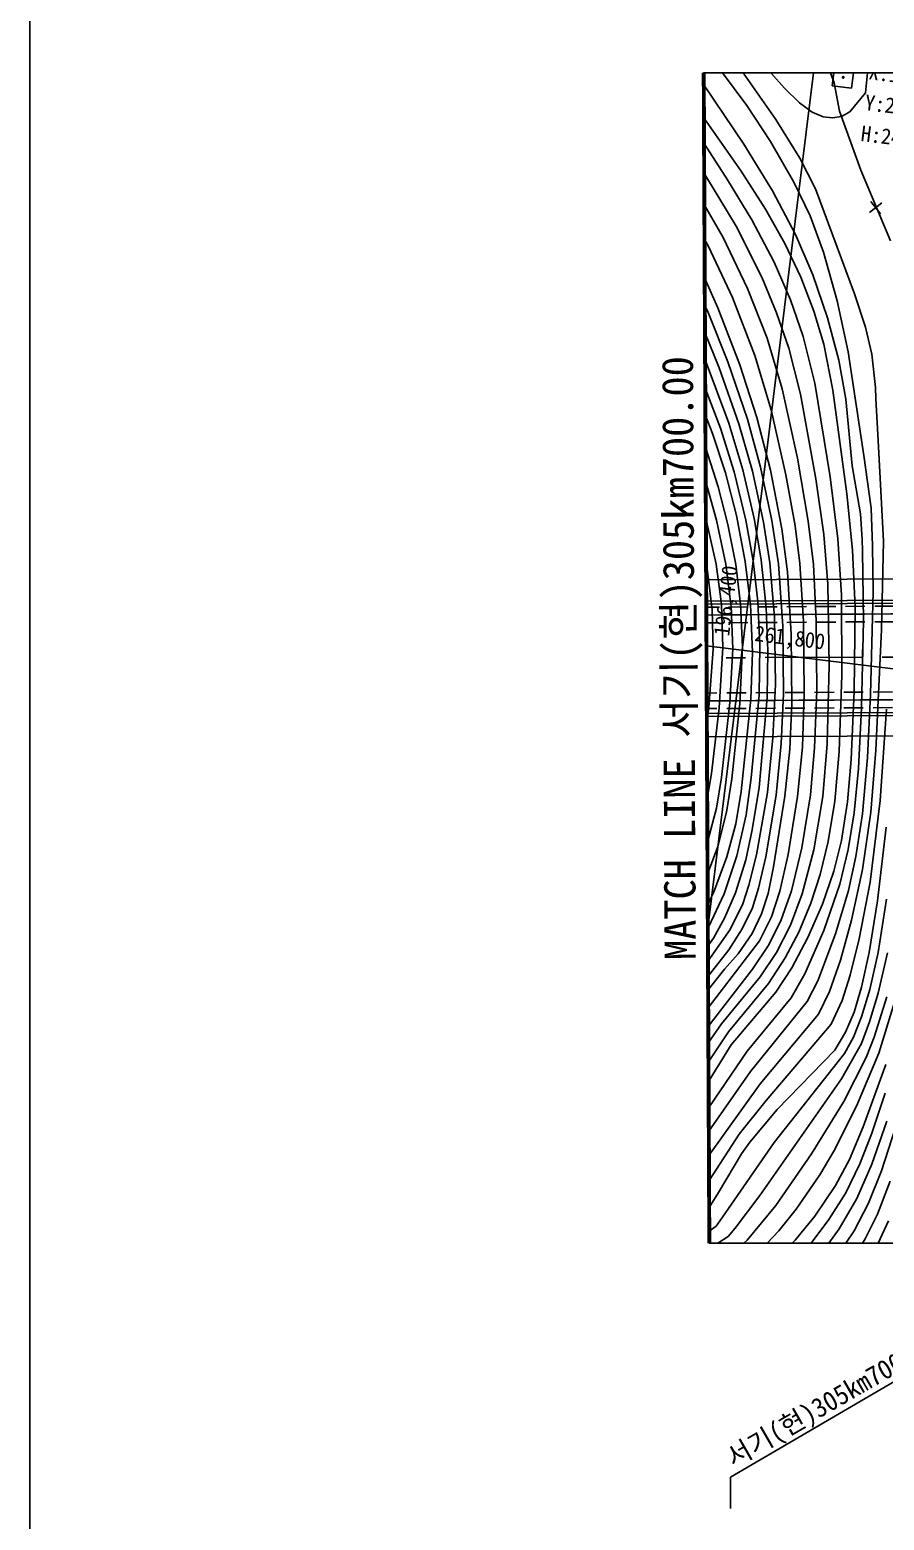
# Model space of a CAD drawing. Header units: millimetres. Extents: x 8678 to 9474, y 1103 to 1809.
# Drawn here: x 8677.9 to 8787.4, y 1363.4 to 1554.4 of the extents above; entities that cross this region are included whole.
import ezdxf
from ezdxf.enums import TextEntityAlignment as Align
from ezdxf.xclip import XClip

# ---------------------------------------------------------------- set-up
doc = ezdxf.new("R2010")
doc.units = ezdxf.units.MM
doc.header["$LTSCALE"] = 10
doc.header["$MEASUREMENT"] = 0
doc.header["$XCLIPFRAME"] = 2
for name, pattern in [('A-CENTR01', [2, 1.25, -0.25, 0.25, -0.25]), ('CENTER', [2, 1.25, -0.25, 0.25, -0.25]), ('HIDDEN', [0.375, 0.25, -0.125])]:
    doc.linetypes.add(name, pattern=pattern)
for name, color, linetype in [('TN-MACL', 6, 'A-CENTR01'), ('TZ-BASE', 253, 'Continuous'), ('TZ-CABL', 4, 'Continuous'), ('TZ-LEAL', 1, 'Continuous'), ('TZ-LEAT', 3, 'Continuous')]:
    doc.layers.add(name, color=color, linetype=linetype)
doc.layers.add('TX-PAPR', color=2, linetype='Continuous', plot=False)
doc.styles.add('HANA', font='GulimChe.ttf')
doc.styles.get("Standard").update_dxf_attribs({"font": 'GulimChe.ttf'})
doc.linetypes.add('ZIGZAG', pattern='A,0.0001,-0.2,[131,ltypeshp.shx,S=0.2,R=0,X=-0.2,Y=0],-0.4,[131,ltypeshp.shx,S=0.2,R=180,X=0.2,Y=0],-0.2', length=0.8001)

# ---------------------------------------------------------------- blocks, each defined once
blk = doc.blocks.new('JD-CGHF56FJ')
at = {"layer": 'TZ-BASE'}
for p, q in [((0.17, -34.58), (26.09, 175.13)), ((0.53, 81, 248), (8.86, 69, 248)), ((-0.38, 78.33, 247), (5.15, 70.78, 247)), ((6.37, 77.14, 249), (9.99, 73.01, 249)), ((15.17, 76.87, 311.22), (16.35, 73.69, 311.22)), ((16.42, 75.8, 249.08), (16.11, 73.31, 249.08)), ((18.9, 75.49, 249.08), (18.59, 73.01, 249.08)), ((20.37, 72.41, 249), (20.66, 75.2, 249)), ((-0.35, 73.44, 246), (4.79, 65.84, 246)), ((9.99, 73.01, 249), (11.92, 71.13, 249)), ((16.11, 73.31, 249.08), (18.59, 73.01, 249.08)), ((16.35, 73.69, 311.22), (17.04, 70.07, 311.22)), ((5.15, 70.78, 247), (8.21, 66.19, 247)), ((11.92, 71.13, 249), (13.53, 69.95, 249)), ((18.35, 69.98, 249), (20.37, 72.41, 249)), ((-0.33, 69.23, 245), (4.45, 62.36, 245)), ((8.86, 69, 248), (11.95, 64.06, 248)), ((13.53, 69.95, 249), (14.95, 69.35, 249)), ((14.95, 69.35, 249), (16.15, 69.2, 249)), ((16.15, 69.2, 249), (17.28, 69.4, 249)), ((17.04, 70.07, 311.22), (19.78, 62.51, 311.22)), ((17.28, 69.4, 249), (18.35, 69.98, 249)), ((-0.32, 65.95, 244), (2.68, 61.25, 244)), ((4.79, 65.84, 246), (8.46, 59.88, 246)), ((8.21, 66.19, 247), (11.2, 60.97, 247)), ((11.95, 64.06, 248), (13.96, 60.12, 248)), ((-0.3, 62.08, 243), (0.72, 60.43, 243)), ((2.68, 61.25, 244), (5.82, 56.16, 244)), ((4.45, 62.36, 245), (7.56, 57.53, 245)), ((19.78, 62.51, 311.22), (23.55, 53.44, 311.22)), ((0.72, 60.43, 243), (3.79, 55.33, 243)), ((8.46, 59.88, 246), (11.39, 54.27, 246)), ((11.2, 60.97, 247), (13.26, 56.67, 247)), ((13.96, 60.12, 248), (18.96, 46.66, 248)), ((-0.28, 58.01, 242), (2.12, 53.87, 242)), ((7.56, 57.53, 245), (10.04, 53.12, 245)), ((20.89, 57.08, 248.39), (22.47, 58.31, 248.39)), ((21.06, 58.49, 248.39), (22.29, 56.91, 248.39)), ((5.82, 56.16, 244), (8.68, 50.71, 244)), ((13.26, 56.67, 247), (14.98, 52.01, 247)), ((-0.26, 53.66, 241), (0.2, 52.83, 241)), ((2.12, 53.87, 242), (5.27, 47.35, 242)), ((3.79, 55.33, 243), (7.09, 48.81, 243)), ((11.39, 54.27, 246), (13.63, 49.1, 246)), ((0.2, 52.83, 241), (3.31, 46.21, 241)), ((10.04, 53.12, 245), (12.09, 48.78, 245)), ((14.98, 52.01, 247), (16.75, 45.78, 247)), ((8.68, 50.71, 244), (10.76, 45.9, 244)), ((-0.23, 48.61, 240), (1.45, 44.86, 240)), ((7.09, 48.81, 243), (8.97, 44.24, 243)), ((12.09, 48.78, 245), (13.76, 44.44, 245)), ((13.63, 49.1, 246), (15.5, 43.58, 246)), ((3.31, 46.21, 241), (6.18, 38.75, 241)), ((5.27, 47.35, 242), (7.76, 40.96, 242)), ((10.76, 45.9, 244), (12.39, 41.21, 244)), ((18.96, 46.66, 248), (20.35, 42.4, 248)), ((-0.22, 45.18, 239), (0.19, 44.27, 239)), ((0.19, 44.27, 239), (2.73, 37.94, 239)), ((1.45, 44.86, 240), (4.28, 37.55, 240)), ((8.97, 44.24, 243), (10.53, 39.71, 243)), ((13.76, 44.44, 245), (15.01, 40.21, 245)), ((16.75, 45.78, 247), (18.16, 39.22, 247)), ((15.5, 43.58, 246), (16.93, 38.15, 246)), ((20.35, 42.4, 248), (21.16, 38.93, 248)), ((-0.2, 41.7, 238), (1.64, 37.16, 238)), ((7.76, 40.96, 242), (9.71, 34.49, 242)), ((12.39, 41.21, 244), (13.87, 35.21, 244)), ((15.01, 40.21, 245), (16.19, 34.31, 245)), ((6.18, 38.75, 241), (8.29, 31.78, 241)), ((10.53, 39.71, 243), (12.04, 33.79, 243)), ((18.16, 39.22, 247), (20.16, 25.94, 247)), ((21.16, 38.93, 248), (21.67, 34.64, 248)), ((-0.18, 38.2, 237), (2.84, 30.09, 237)), ((1.64, 37.16, 238), (4.16, 29.98, 238)), ((2.73, 37.94, 239), (5.23, 30.58, 239)), ((4.28, 37.55, 240), (6.45, 30.81, 240)), ((16.93, 38.15, 246), (17.85, 33.17, 246)), ((-0.17, 34.59, 236), (1.77, 29.46, 236)), ((9.71, 34.49, 242), (11.64, 25.6, 242)), ((13.87, 35.21, 244), (15.83, 23.23, 244)), ((21.67, 34.64, 248), (21.7, 33.24, 248)), ((12.04, 33.79, 243), (14.02, 22.94, 243)), ((16.19, 34.31, 245), (17.99, 21.02, 245)), ((17.85, 33.17, 246), (18.65, 24.6, 246)), ((21.7, 33.24, 248), (22.05, 27.04, 248)), ((0.76, 28.75, 235), (-0.15, 31.07, 235)), ((5.23, 30.58, 239), (6.91, 24.43, 239)), ((6.45, 30.81, 240), (8.18, 24.06, 240)), ((8.29, 31.78, 241), (10.15, 23.47, 241)), ((2.44, 23.7, 235), (0.76, 28.75, 235)), ((1.77, 29.46, 236), (3.55, 23.84, 236)), ((2.84, 30.09, 237), (4.65, 24.12, 237)), ((4.16, 29.98, 238), (5.88, 23.92, 238)), ((1.5, 21.93, 234), (-0.13, 26.99, 234)), ((22.05, 27.04, 248), (22.67, 14.97, 248)), ((11.64, 25.6, 242), (13.03, 17.53, 242)), ((20.16, 25.94, 247), (21.08, 19.18, 247)), ((3.85, 18.27, 235), (2.44, 23.7, 235)), ((3.55, 23.84, 236), (5.04, 17.67, 236)), ((4.65, 24.12, 237), (6.1, 17.88, 237)), ((5.88, 23.92, 238), (7.29, 17.39, 238)), ((6.91, 24.43, 239), (8.35, 17.6, 239)), ((8.18, 24.06, 240), (9.66, 16.56, 240)), ((10.15, 23.47, 241), (11.34, 16.94, 241)), ((14.02, 22.94, 243), (15.01, 15.83, 243)), ((15.83, 23.23, 244), (16.82, 15.26, 244)), ((18.65, 24.6, 246), (19.74, 18.48, 246)), ((1.28, 17.65, 233), (-0.11, 22.56, 233)), ((2.75, 17.08, 234), (1.5, 21.93, 234)), ((17.99, 21.02, 245), (18.72, 13.79, 245)), ((21.08, 19.18, 247), (21.28, 14.38, 247)), ((0.17, 16.74, 232), (-0.08, 17.6, 232)), ((2.49, 12, 233), (1.28, 17.65, 233)), ((4.97, 12.35, 235), (3.85, 18.27, 235)), ((5.04, 17.67, 236), (5.98, 12.44, 236)), ((6.1, 17.88, 237), (7.02, 12.59, 237)), ((7.29, 17.39, 238), (8.13, 12.17, 238)), ((8.35, 17.6, 239), (9.2, 12.04, 239)), ((13.03, 17.53, 242), (13.69, 11.97, 242)), ((19.74, 18.48, 246), (19.93, 15.23, 246)), ((1.22, 12.02, 232), (0.17, 16.74, 232)), ((3.75, 11.98, 234), (2.75, 17.08, 234)), ((9.66, 16.56, 240), (10.39, 11.05, 240)), ((11.34, 16.94, 241), (11.96, 12.11, 241)), ((15.01, 15.83, 243), (15.54, 9.45, 243)), ((16.82, 15.26, 244), (17.28, 8.1, 244)), ((18.72, 13.79, 245), (19.05, 6.48, 245)), ((19.93, 15.23, 246), (20, 13.7, 246)), ((20, 13.7, 246), (20.13, 4.77, 246)), ((21.28, 14.38, 247), (21.35, 8.52, 247)), ((22.67, 14.97, 248), (22.42, 3.59, 248)), ((0.13, 11.1, 231), (-0.06, 11.96, 231)), ((1.9, 6.91, 232), (1.22, 12.02, 232)), ((3.17, 6.56, 233), (2.49, 12, 233)), ((4.37, 6.89, 234), (3.75, 11.98, 234)), ((5.64, 6.83, 235), (4.97, 12.35, 235)), ((5.98, 12.44, 236), (6.56, 7.24, 236)), ((7.02, 12.59, 237), (7.63, 6.46, 237)), ((8.13, 12.17, 238), (8.71, 5.24, 238)), ((9.2, 12.04, 239), (9.78, 4.07, 239)), ((11.96, 12.11, 241), (12.41, 4.7, 241)), ((13.69, 11.97, 242), (14.06, 4.75, 242)), ((79.95, 10.38), (-0.05, 10)), ((79.95, 10.38), (-0.05, 10)), ((0.74, 6.15, 231), (0.13, 11.1, 231)), ((10.39, 11.05, 240), (10.86, 3.04, 240)), ((-0.04, 7.28), (79.96, 7.67)), ((15.54, 9.45, 243), (15.73, -0.93, 243)), ((17.28, 8.1, 244), (17.33, -2.19, 244)), ((21.35, 8.52, 247), (21.01, -4.68, 247)), ((-0.03, 6.88), (79.97, 7.27)), ((0.86, 1.11, 231), (0.74, 6.15, 231)), ((2.11, 1.32, 232), (1.9, 6.91, 232)), ((3.36, 1.15, 233), (3.17, 6.56, 233)), ((4.6, 1.37, 234), (4.37, 6.89, 234)), ((5.88, 0.76, 235), (5.64, 6.83, 235)), ((6.56, 7.24, 236), (6.84, 1.59, 236)), ((7.63, 6.46, 237), (7.85, 0.9, 237)), ((19.05, 6.48, 245), (18.92, -4.26, 245)), ((8.71, 5.24, 238), (8.84, -3.41, 238)), ((9.78, 4.07, 239), (9.88, -4.58, 239)), ((12.41, 4.7, 241), (12.52, -4.54, 241)), ((14.06, 4.75, 242), (14.12, -4.18, 242)), ((20.13, 4.77, 246), (19.87, -6.41, 246)), ((10.86, 3.04, 240), (10.94, -5.84, 240)), ((22.42, 3.59, 248), (21.71, -11.83, 248)), ((-0.01, 1.54), (80.04, -8.35)), ((0, 1), (0, -1)), ((0.31, -6.29, 231), (0.86, 1.11, 231)), ((1.6, -6.41, 232), (2.11, 1.32, 232)), ((2.97, -5.73, 233), (3.36, 1.15, 233)), ((4.26, -5.85, 234), (4.6, 1.37, 234)), ((5.66, -5.29, 235), (5.88, 0.76, 235)), ((6.84, 1.59, 236), (6.73, -4.79, 236)), ((7.85, 0.9, 237), (7.77, -5.06, 237)), ((19.99, 1.1), (20, -0.9)), ((15.73, -0.93, 243), (15.46, -10.99, 243)), ((8.84, -3.41, 238), (8.5, -10.22, 238)), ((17.33, -2.19, 244), (17, -12.01, 244)), ((4.42, -17.12, 235), (5.66, -5.29, 235)), ((6.73, -4.79, 236), (5.74, -15.35, 236)), ((7.77, -5.06, 237), (6.75, -16.6, 237)), ((9.88, -4.58, 239), (9.56, -10.97, 239)), ((12.52, -4.54, 241), (12.28, -11.44, 241)), ((14.12, -4.18, 242), (13.85, -11.53, 242)), ((18.92, -4.26, 245), (18.54, -13, 245)), ((21.01, -4.68, 247), (20.61, -12.78, 247)), ((0.03, -7.12), (80.03, -6.73)), ((0.04, -8.5, 231), (0.31, -6.29, 231)), ((0.04, -7.52), (80.04, -7.13)), ((0.63, -14.79, 232), (1.6, -6.41, 232)), ((1.91, -15.31, 233), (2.97, -5.73, 233)), ((3.24, -15.49, 234), (4.26, -5.85, 234)), ((10.94, -5.84, 240), (10.69, -11.71, 240)), ((19.87, -6.41, 246), (19.47, -14.19, 246)), ((23.06, -6.58, 249), (22.25, -18.29, 249)), ((0.05, -10.12), (80.05, -9.73)), ((0.05, -10.12), (80.05, -9.73)), ((8.5, -10.22, 238), (7.82, -17.23, 238)), ((9.56, -10.97, 239), (8.92, -17.57, 239)), ((12.28, -11.44, 241), (11.66, -17.75, 241)), ((15.46, -10.99, 243), (14.9, -17.74, 243)), ((10.69, -11.71, 240), (10.05, -17.72, 240)), ((13.85, -11.53, 242), (13.3, -17.55, 242)), ((17, -12.01, 244), (16.45, -18.37, 244)), ((18.54, -13, 245), (18.08, -18.45, 245)), ((20.61, -12.78, 247), (19.98, -19.97, 247)), ((21.71, -11.83, 248), (21.06, -19.76, 248)), ((0.09, -18.05, 232), (0.63, -14.79, 232)), ((19.47, -14.19, 246), (18.93, -19.84, 246)), ((1.28, -19.25, 233), (1.91, -15.31, 233)), ((2.58, -19.78, 234), (3.24, -15.49, 234)), ((3.76, -21.25, 235), (4.42, -17.12, 235)), ((5.74, -15.35, 236), (5.07, -20.09, 236)), ((6.75, -16.6, 237), (5.86, -22.04, 237)), ((7.82, -17.23, 238), (6.41, -25.24, 238)), ((8.92, -17.57, 239), (7.59, -25.48, 239)), ((10.05, -17.72, 240), (8.6, -26.79, 240)), ((11.66, -17.75, 241), (10.44, -25.2, 241)), ((13.3, -17.55, 242), (12.19, -24.33, 242)), ((14.9, -17.74, 243), (13.75, -24.58, 243)), ((16.45, -18.37, 244), (15.59, -23.52, 244)), ((18.08, -18.45, 245), (17.31, -23.41, 245)), ((22.25, -18.29, 249), (20.97, -28.73, 249)), ((0.22, -23.26, 233), (1.28, -19.25, 233)), ((1.45, -24.16, 234), (2.58, -19.78, 234)), ((5.07, -20.09, 236), (3.9, -25.34, 236)), ((18.93, -19.84, 246), (18.16, -24.53, 246)), ((19.98, -19.97, 247), (19.13, -25.44, 247)), ((21.06, -19.76, 248), (20, -27.12, 248)), ((2.6, -25.49, 235), (3.76, -21.25, 235)), ((5.86, -22.04, 237), (5.02, -25.87, 237)), ((23.02, -21.67, 250), (21.92, -31.11, 250)), ((0.11, -23.54, 233), (0.22, -23.26, 233)), ((0.13, -27.74, 234), (1.45, -24.16, 234)), ((12.19, -24.33, 242), (10.89, -29.84, 242)), ((13.75, -24.58, 243), (12.27, -30.21, 243)), ((15.59, -23.52, 244), (14.56, -27.77, 244)), ((17.31, -23.41, 245), (16.33, -27.34, 245)), ((18.16, -24.53, 246), (17.09, -28.99, 246)), ((0.89, -30.09, 235), (2.6, -25.49, 235)), ((3.9, -25.34, 236), (2.26, -30.25, 236)), ((5.02, -25.87, 237), (3.72, -30.09, 237)), ((6.41, -25.24, 238), (5.43, -29.1, 238)), ((7.59, -25.48, 239), (6.67, -29.52, 239)), ((10.44, -25.2, 241), (9.4, -29.9, 241)), ((19.13, -25.44, 247), (18.19, -29.82, 247)), ((8.6, -26.79, 240), (7.89, -30.2, 240)), ((14.56, -27.77, 244), (13.37, -31.41, 244)), ((16.33, -27.34, 245), (14.85, -31.56, 245)), ((20, -27.12, 248), (18.59, -33.61, 248)), ((2.26, -30.25, 236), (0.25, -34.51, 236)), ((0.53, -30.86, 235), (0.89, -30.09, 235)), ((3.72, -30.09, 237), (2.3, -33.37, 237)), ((5.43, -29.1, 238), (4.64, -31.52, 238)), ((6.67, -29.52, 239), (5.89, -32.01, 239)), ((7.89, -30.2, 240), (7.05, -32.79, 240)), ((9.4, -29.9, 241), (8.31, -33.16, 241)), ((10.89, -29.84, 242), (9.58, -33.58, 242)), ((12.27, -30.21, 243), (10.75, -34.26, 243)), ((17.09, -28.99, 246), (15.05, -34.93, 246)), ((18.19, -29.82, 247), (16.54, -35.37, 247)), ((20.97, -28.73, 249), (19.56, -36.01, 249)), ((0.15, -31.68, 235), (0.53, -30.86, 235)), ((4.64, -31.52, 238), (3.01, -34.82, 238)), ((5.89, -32.01, 239), (4.58, -34.72, 239)), ((13.37, -31.41, 244), (11.82, -35.14, 244)), ((14.85, -31.56, 245), (12.98, -35.83, 245)), ((21.92, -31.11, 250), (20.82, -37.76, 250)), ((23.05, -30.9, 251), (22, -37.74, 251)), ((2.3, -33.37, 237), (0.89, -35.92, 237)), ((7.05, -32.79, 240), (5.83, -35.33, 240)), ((8.31, -33.16, 241), (6.78, -36.24, 241)), ((9.58, -33.58, 242), (8, -36.77, 242)), ((10.75, -34.26, 243), (8.96, -37.74, 243)), ((18.59, -33.61, 248), (17.15, -38.73, 248)), ((0.25, -34.51, 236), (0.17, -34.65, 236)), ((0.89, -35.92, 237), (0.18, -36.93, 237)), ((3.01, -34.82, 238), (0.19, -38.83, 238)), ((6.78, -36.24, 241), (0.22, -44.84, 241)), ((4.58, -34.72, 239), (2.85, -37.4, 239)), ((5.83, -35.33, 240), (4.06, -37.9, 240)), ((11.82, -35.14, 244), (10.09, -38.43, 244)), ((12.98, -35.83, 245), (10.91, -39.71, 245)), ((15.05, -34.93, 246), (12.6, -40.47, 246)), ((16.54, -35.37, 247), (14.26, -41.36, 247)), ((19.56, -36.01, 249), (18.4, -40.65, 249)), ((2.85, -37.4, 239), (0.2, -40.79, 239)), ((4.06, -37.9, 240), (2.31, -39.89, 240)), ((8, -36.77, 242), (5.91, -39.89, 242)), ((8.96, -37.74, 243), (6.89, -40.86, 243)), ((20.82, -37.76, 250), (19.86, -42.17, 250)), ((22, -37.74, 251), (20.94, -42.49, 251)), ((23.18, -37.77, 252), (22.01, -42.98, 252)), ((2.31, -39.89, 240), (0.2, -42.52, 240)), ((5.91, -39.89, 242), (0.23, -47.23, 242)), ((10.09, -38.43, 244), (7.95, -41.72, 244)), ((10.91, -39.71, 245), (8.87, -42.82, 245)), ((17.15, -38.73, 248), (15.74, -42.75, 248)), ((6.89, -40.86, 243), (1.93, -46.88, 243)), ((7.95, -41.72, 244), (2.8, -47.92, 244)), ((12.6, -40.47, 246), (10.83, -43.54, 246)), ((14.26, -41.36, 247), (12.9, -44.04, 247)), ((18.4, -40.65, 249), (17.36, -43.88, 249)), ((8.87, -42.82, 245), (3.15, -49.56, 245)), ((10.83, -43.54, 246), (5.22, -50.38, 246)), ((15.74, -42.75, 248), (14.35, -45.64, 248)), ((17.36, -43.88, 249), (15.98, -46.94, 249)), ((19.86, -42.17, 250), (18.9, -45.38, 250)), ((20.94, -42.49, 251), (19.86, -46.01, 251)), ((22.01, -42.98, 252), (20.89, -46.63, 252)), ((23.08, -43.45, 253), (21.47, -48.6, 253)), ((12.9, -44.04, 247), (5.65, -53.01, 247)), ((14.35, -45.64, 248), (6.87, -54.6, 248)), ((18.9, -45.38, 250), (17.81, -47.97, 250)), ((24.1, -44.11, 254), (22.08, -50.65, 254)), ((1.93, -46.88, 243), (0.24, -49.29, 243)), ((15.98, -46.94, 249), (7.62, -56.71, 249)), ((19.86, -46.01, 251), (18.84, -48.59, 251)), ((20.89, -46.63, 252), (19.85, -49.42, 252)), ((2.8, -47.92, 244), (0.25, -51.75, 244)), ((3.15, -49.56, 245), (0.26, -54.27, 245)), ((17.81, -47.97, 250), (16.44, -50.25, 250)), ((19.85, -49.42, 252), (17.31, -53.93, 252)), ((18.84, -48.59, 251), (17.67, -50.69, 251)), ((21.47, -48.6, 253), (20.46, -51.22, 253)), ((5.22, -50.38, 246), (0.28, -57.62, 246)), ((17.67, -50.69, 251), (8.65, -62.09, 251)), ((16.44, -50.25, 250), (9.04, -57.88, 250)), ((20.46, -51.22, 253), (17.58, -56.84, 253)), ((22.08, -50.65, 254), (19.23, -57.46, 254)), ((5.65, -53.01, 247), (0.29, -60.63, 247)), ((22.96, -52.1, 255), (20.08, -60.1, 255)), ((6.87, -54.6, 248), (0.31, -63.76, 248)), ((17.31, -53.93, 252), (6.84, -68.91, 252)), ((7.62, -56.71, 249), (4.19, -61.01, 249)), ((17.58, -56.84, 253), (13.46, -63.53, 253)), ((22.9, -55.78, 256), (21.14, -61.02, 256)), ((9.04, -57.88, 250), (5.54, -62.06, 250)), ((19.23, -57.46, 254), (16.32, -63.19, 254)), ((4.19, -61.01, 249), (0.32, -66.95, 249)), ((20.08, -60.1, 255), (18.32, -64.27, 255)), ((21.14, -61.02, 256), (19.65, -64.84, 256)), ((23.08, -59.36, 257), (21.19, -64.89, 257)), ((24.19, -60.16, 258), (22.43, -65.74, 258)), ((8.65, -62.09, 251), (2.06, -71.68, 251)), ((5.54, -62.06, 250), (4.5, -63.56, 250)), ((4.5, -63.56, 250), (1.52, -68.5, 250)), ((13.46, -63.53, 253), (8.87, -70.17, 253)), ((16.32, -63.19, 254), (14.52, -66.25, 254)), ((18.32, -64.27, 255), (16.52, -67.61, 255)), ((19.65, -64.84, 256), (17.83, -68.53, 256)), ((21.19, -64.89, 257), (19.25, -69.29, 257)), ((14.52, -66.25, 254), (11.49, -70.63, 254)), ((22.43, -65.74, 258), (20.75, -69.87, 258)), ((1.52, -68.5, 250), (0.34, -70.44, 250)), ((16.52, -67.61, 255), (13.86, -71.55, 255)), ((17.83, -68.53, 256), (15.68, -71.97, 256)), ((23.54, -67.04, 259), (21.89, -71.29, 259)), ((6.84, -68.91, 252), (3.68, -73.09, 252)), ((8.87, -70.17, 253), (5.19, -74.62, 253)), ((11.49, -70.63, 254), (9.26, -73.43, 254)), ((19.25, -69.29, 257), (17, -73.14, 257)), ((20.75, -69.87, 258), (18.9, -73.42, 258)), ((2.06, -71.68, 251), (1.22, -72.81, 251)), ((13.86, -71.55, 255), (11.37, -74.61, 255)), ((15.68, -71.97, 256), (13.2, -75.28, 256)), ((21.89, -71.29, 259), (20.32, -74.46, 259)), ((23.33, -72.15, 260), (21.63, -75.78, 260)), ((1.22, -72.81, 251), (0.35, -73.47, 251)), ((2.78, -74.13, 252), (0.41, -75.67, 252)), ((3.68, -73.09, 252), (2.78, -74.13, 252)), ((9.26, -73.43, 254), (6.93, -75.89, 254)), ((17, -73.14, 257), (14.73, -76.36, 257)), ((18.9, -73.42, 258), (16.35, -77.29, 258)), ((20.32, -74.46, 259), (17.87, -78.36, 259)), ((5.19, -74.62, 253), (3.94, -75.74, 253)), ((11.37, -74.61, 255), (9.01, -76.95, 255))]:
    blk.add_line(p, q, dxfattribs=at)
at = {"layer": 'TZ-BASE', "linetype": 'CENTER', "flags": 128}
blk.add_lwpolyline([(699.98, 0, 0.002738), (590.46, 1.58), (501, 1.56), (315.47, 1.52), (80, 0.38), (0, 0)], format="xyb", dxfattribs=at)
at = {"layer": 'TZ-BASE'}
blk.add_circle((17.51, 74.4, 249.08), 0.1, dxfattribs=at)
at = {"layer": 'TZ-BASE', "style": 'HANA'}
for s, rotation, p in [('X:196403.84', 352.9531, (20.72, 74.17, 249.08)), ('Y:261874.46', 352.9531, (20.18, 70.23)), ('H:249.077', 352.9531, (19.69, 66.26, 249.08)), ('196,400', 82.9531, (2.89, 2.72))]:
    blk.add_text(s, height=2, rotation=rotation, dxfattribs=at).set_placement(p)
blk.add_text('261,800', height=2, rotation=352.9531, dxfattribs=at).set_placement((15.05, 1.08), align=Align.RIGHT)

msp = doc.modelspace()

# ---------------------------------------------------------------- linework, layer by layer
at = {"layer": 'TN-MACL', "const_width": 0.5}
msp.add_lwpolyline([(8764.23, 1548.87), (8764.95, 1398.87)], dxfattribs=at)
at = {"layer": 'TX-PAPR'}
for points in [[(8677.89, 1103.05), (9473.89, 1103.05), (9473.89, 1619.05), (8677.89, 1619.05)], [(9463.09, 1398.87), (9466.07, 1548.87), (8764.23, 1548.87), (8764.95, 1398.87)]]:
    msp.add_lwpolyline(points, close=True, dxfattribs=at)
at = {"layer": 'TZ-CABL', "linetype": 'HIDDEN'}
for points in [[(8764.56, 1480.37, -0.001516), (9268.64, 1481.93, -0.004011), (9464.7, 1480.37, -0.004011)], [(8764.57, 1479.37, -0.001516), (9268.64, 1480.93, -0.004011), (9464.69, 1479.37, -0.004011)], [(8764.57, 1478.37, -0.001516), (9268.64, 1479.93, -0.004011), (9464.67, 1478.37, -0.004011)], [(8764.61, 1469.37, -0.001515), (9268.42, 1470.93, -0.004011), (9464.49, 1469.37)], [(8764.62, 1468.37, -0.001515), (9268.42, 1469.93, -0.004011), (9464.47, 1468.37)], [(8764.62, 1467.37, -0.001515), (9268.42, 1468.93, -0.004011), (9464.45, 1467.37)]]:
    msp.add_lwpolyline(points, format="xyb", dxfattribs=at)
at = {"layer": 'TZ-CABL', "linetype": 'ZIGZAG', "ltscale": 0.5}
for points in [[(8764.57, 1479.37, -0.001516), (9268.64, 1480.93, -0.004011), (9464.69, 1479.37, -0.004011)], [(8764.62, 1468.37, -0.001515), (9268.42, 1469.93, -0.004011), (9464.47, 1468.37)]]:
    msp.add_lwpolyline(points, format="xyb", dxfattribs=at)
at = {"layer": 'TZ-LEAL'}
msp.add_lwpolyline([(8795.07, 1384.9), (8767.68, 1368.87), (8767.68, 1364.87)], dxfattribs=at)

# ---------------------------------------------------------------- block references
at = {"layer": 'TZ-BASE'}
ref = msp.add_blockref('JD-CGHF56FJ', (8764.59, 1473.87), dxfattribs=at)
XClip(ref).set_block_clipping_path([(698.4920732728, -75.0000000069), (701.4767533416, 74.9999999931), (-0.3606341712, 74.9999999931), (0.3606341712, -75.0000000069)])

# ---------------------------------------------------------------- texts
at = {"layer": 'TN-MACL'}
msp.add_text('MATCH LINE 서기(현)305㎞700.00', height=4, rotation=90.2755, dxfattribs=at).set_placement((8761.03, 1473.85), align=Align.MIDDLE_CENTER)
at = {"layer": 'TZ-LEAT'}
msp.add_text('서기(현)305km700.00', height=2.5, rotation=30, dxfattribs=at).set_placement((8781.18, 1377.66), align=Align.CENTER)

doc.saveas('drawing.dxf')
